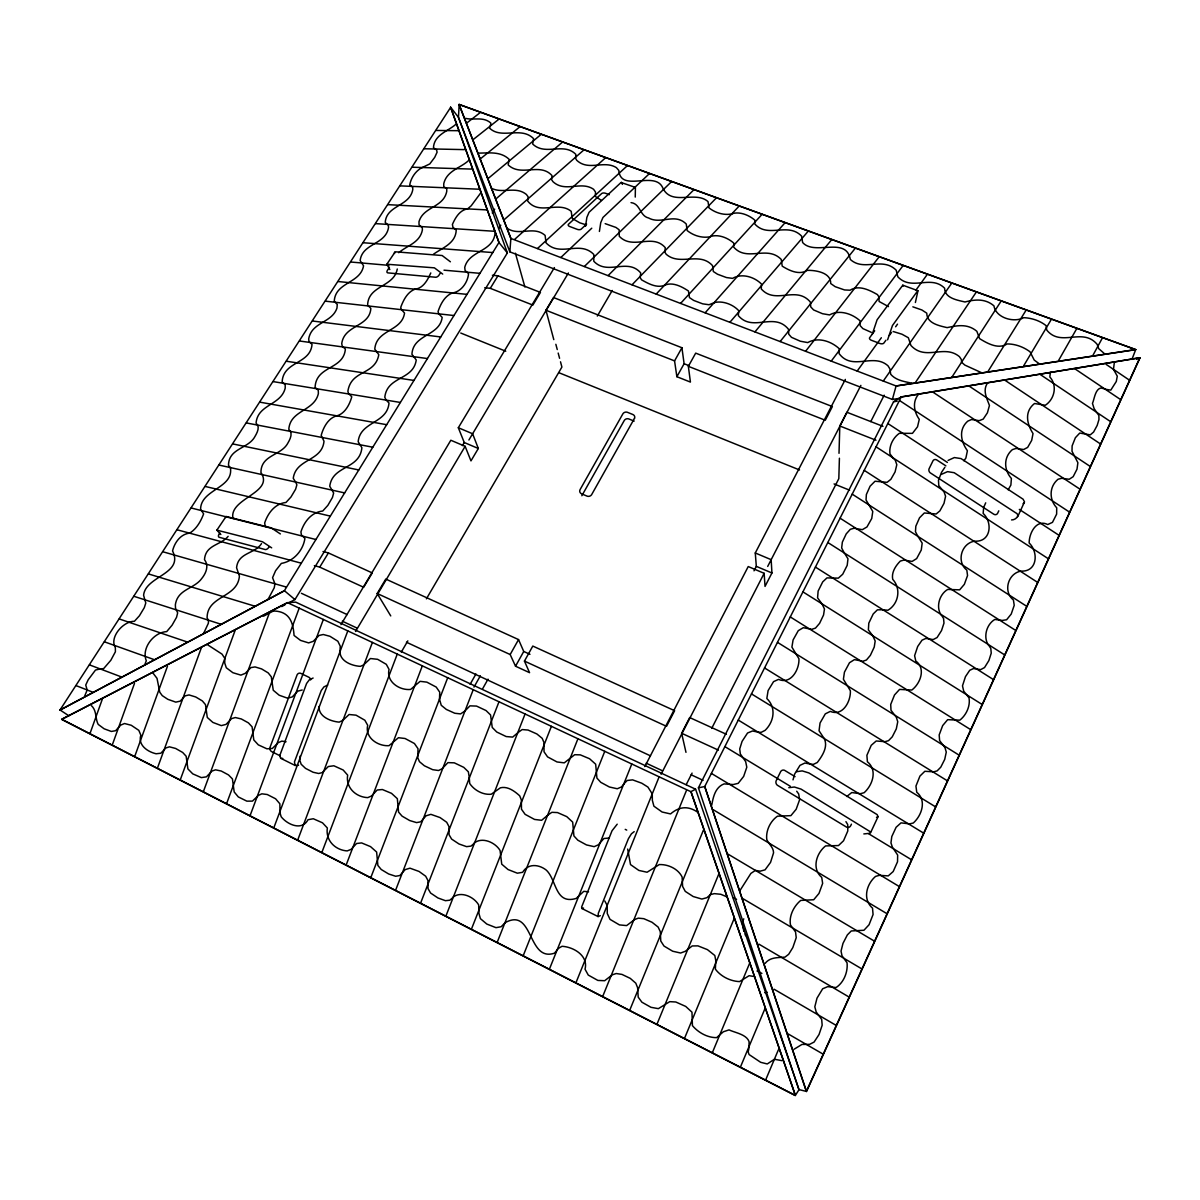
<?xml version="1.0" encoding="UTF-8"?>
<svg xmlns="http://www.w3.org/2000/svg" width="1200" height="1200" viewBox="0 0 1200 1200"><rect width="100%" height="100%" fill="white"/><g stroke="black" fill="none" stroke-linecap="round" stroke-linejoin="round"><path stroke-width="1.5" d="M839.01 453.315L839.805 425.985L846.87 412.245L882.96 426.345M839.415 458.22L838.815 478.65L711.69 728.4M469.35 777.93L468.345 771.795L463.755 767.34L454.305 762.84L447.915 762.63L441.945 768.885L438.54 770.505L432.72 769.695L424.38 765.78L419.475 761.685L417.795 757.86L418.005 748.68L414.42 743.505L405.045 738.495L398.445 737.715L393.135 742.17M1131.915 359.43L1135.695 349.65L459.09 104.49L510.795 238.41L896.085 385.965L1135.71 349.545L459.165 104.415L458.46 117.48L509.85 251.865L892.395 399.45L899.79 398.31M469.305 778.05L469.695 783.48C474.285 790.305 482.955 795.09 491.265 794.22L500.385 787.815C507.735 786 514.575 791.175 519.69 795.81L521.355 799.935L521.475 809.22L525.105 814.335L534.54 819.435L541.62 820.29L547.575 815.34M339.975 651.735L340.245 646.17L337.86 641.25L329.97 636.3L323.265 634.5L319.08 635.445L313.215 641.355L308.625 642.9L300.525 640.395L294.06 635.46C293.1 621.735 289.335 611.085 272.895 610.965M319.065 707.385L319.14 706.395M509.85 251.865L510.885 238.335L459.09 104.49M300.09 756.135L299.85 760.38L301.17 764.25L305.52 768.375L313.095 772.245L318.645 773.49L322.2 772.635L328.29 766.545L333.855 765.78L343.17 770.01L347.67 775.14C345.585 787.38 355.62 797.1 367.755 797.625L371.55 795.975L377.175 790.005L382.38 789.525L391.5 793.335L397.335 798.675L398.565 812.085L402.075 816.135L409.695 820.545L416.595 822.615L420.705 821.805L426.09 815.775L430.89 814.35L440.025 817.56L446.7 822.27L448.95 826.515L449.055 834.72L451.62 839.085L459.03 843.99L466.575 846.645L471.015 846.105L473.7 843.78M450.39 261.795L442.14 255.525L395.235 251.79L386.835 264.24L389.835 269.565M439.515 699L439.74 692.205L436.215 687.075L426.855 682.14L420.135 681.345L414.66 685.92M394.485 252.27L394.575 253.455M839.295 350.4L839.055 353.505C852.225 371.445 873.24 352.38 888.06 365.88L889.89 368.925L890.715 374.265C895.935 380.385 904.26 381.51 911.67 383.16M585.57 226.26L586.86 217.425L589.065 212.28L621.06 182.475L635.415 187.41L635.25 197.085M599.4 231.45L600.75 222.615L602.955 217.47L649.425 173.595M1050.405 372.405L1049.835 376.965C1057.53 385.485 1054.65 399.135 1045.29 405.27L1034.52 403.5C1023.975 411.825 1027.035 424.155 1033.02 433.545L1031.685 440.385L1027.65 447.405L1023.63 449.52L1016.055 448.44L1012.365 449.64C1003.23 457.485 1003.965 470.07 1011.39 478.455L1010.88 485.07L1008.18 489.81M711.72 805.275C713.205 797.025 715.245 787.215 724.095 783.9L733.2 784.545L738.21 783.345L743.67 776.4L746.805 767.205L745.665 761.61L740.325 753.93L739.725 748.92L742.065 741.39L747.555 733.005L752.55 730.98L757.965 732.09M872.31 334.065L877.095 319.785L902.805 285.195L917.97 290.745L915.39 302.505M887.61 339.81L892.455 325.515L917.79 290.685M863.835 833.925L869.625 833.325L870.54 831.9L801.03 789.105L794.37 787.02L788.775 787.695M892.395 399.45L896.085 385.965L1135.695 349.65M870.555 832.77L878.07 816.63L877.14 814.605L808.86 772.935L802.2 770.895L796.56 771.69M793.005 779.865L794.67 773.985L799.98 765.36L804.9 763.035L810.495 764.115M1011.57 519.93C1015.845 520.11 1020.915 514.725 1015.185 512.475L954.195 472.71L947.535 471.645L941.265 474.42M1017.705 516.675L1024.515 501.885L1023.075 499.185L961.035 458.58L954.375 457.56L948.09 460.41M90.18 733.02L102.345 699.105M112.455 744.465L134.49 683.415M134.895 755.97L167.475 666.225M157.605 767.64L201.27 648M180.45 779.355L235.155 630.33M203.52 791.235L269.49 612.615M226.755 803.19L299.205 608.13M397.275 268.995C394.08 287.175 368.115 285.21 367.62 305.145L370.845 308.355C369.705 327.12 344.19 324.72 341.745 343.62L342.21 346.095L345.375 349.08C343.545 369.99 316.035 365.385 315.09 387.39L318.285 390.285L318.375 393.6C314.295 411.375 290.22 409.95 288.81 429.285L289.89 430.89M250.23 815.22L323.355 619.455M273.96 827.445L347.805 630.9M297.84 839.685L372.405 642.435M321.99 852.105L397.275 654.09M340.965 624.645L450.825 440.25L465.135 446.325L470.97 460.875L478.32 448.485L472.62 433.755L458.325 427.74L554.4 267.585M355.545 631.47L465.135 446.325M346.32 864.57L422.34 665.835M370.935 877.26L447.705 677.73M395.715 889.965L473.235 689.685M495.075 233.445C492.885 252.195 468.99 250.305 464.73 267.42L465.09 270.525L468.54 273.63C467.91 282 461.475 291.615 452.625 292.935M420.72 902.805L499.005 701.76M144.6 665.13L146.295 660.765C141.165 648.345 153.735 632.22 166.695 631.62L172.095 625.17L176.55 617.31L177.66 612.87L175.53 608.205L175.35 604.845C177.54 589.05 193.92 589.095 201.615 578.685C206.115 573.15 209.13 565.77 204.495 559.65C205.47 544.665 220.74 545.37 228.135 536.325M1114.26 363.135L1113.48 369.36L1117.29 376.17L1116.285 381.495L1110.795 390.12L1106.505 389.445A71.25 59.82 62.8 0 0 1100.88 388.005C1095.165 389.22 1094.385 399.06 1092.465 403.395L1094.115 408.63L1098.87 415.485L1098.96 419.52L1097.19 425.385L1093.59 432.06L1090.275 434.865L1079.745 433.065L1075.38 437.715L1072.125 445.875L1072.005 451.26L1077.885 462.705L1077 469.185L1073.175 476.67L1069.215 479.265L1061.685 478.29L1058.055 479.235C1049.04 486.735 1049.04 499.605 1056.72 507.795L1056.63 514.125L1052.475 522.36L1047.72 524.535C1036.26 518.715 1029.015 533.55 1029.165 543C1038.63 552 1037.595 571.995 1021.005 571.11C1007.895 573.345 1002.87 591.72 1013.4 599.97L1014.225 605.31L1011.225 614.04L1006.62 619.755L1002.3 620.43L994.83 619.455C986.55 624.315 983.01 636.915 988.365 645.09M445.995 915.825L525.075 713.985M471.525 928.92L551.4 726.315M497.265 942.15L577.935 738.75M604.77 751.32L523.29 955.5M549.48 968.985L631.8 763.995M576.015 982.59L659.145 776.805M644.805 766.605L748.23 566.55L764.145 573.315L765.03 586.41L771.93 572.985L771.165 559.68L755.28 552.975L845.355 379.395M602.745 996.33L686.415 790.545M661.095 774.24L764.145 573.315M629.745 1010.205L703.38 830.205M656.985 1024.17L718.68 874.305M684.525 1038.36L734.22 918.42M987.765 382.68C982.23 390.375 986.85 398.16 989.445 405.51L987.405 412.815L983.22 419.1L979.185 420.66L971.52 419.52L967.71 421.185C958.17 429.765 961.02 441.75 967.41 450.735L965.88 458.055L963.915 460.785M712.365 1052.625L749.835 962.775M740.43 1067.055L765.03 1008.435M765.63 1080.015L778.335 1049.925M985.71 502.83L983.67 507.435L983.145 513.405C992.82 522.36 991.17 542.325 974.595 541.155C961.29 543.3 956.175 561.78 966.825 570.135L967.545 575.55L964.35 584.325L959.655 589.845L947.745 589.425C939.42 594.225 935.7 606.84 941.1 615.045M1136.715 359.37L1139.835 357.75L901.185 397.02L893.55 401.775L698.415 787.8L798.855 1089.555L806.325 1091.4L1139.835 357.75L901.02 396.915M1140 357.84L806.52 1091.52L704.745 786.555L901.185 397.02M430.785 272.955C427.71 279.825 423.375 288.21 415.08 289.2M851.43 824.175L850.74 825.645A3.6 3.24 77.8 0 1 846.51 827.1L777.33 785.205A3.615 3.3 76.1 0 1 776.13 780.87L780.645 771.63A3.6 3.285 75.6 0 1 784.53 770.31L795.06 776.655M998.79 510.825L997.68 513.18A3.33 2.865 63.6 0 1 993.78 514.215L930.15 472.77A3.345 2.91 61.1 0 1 929.07 468.78L933.03 460.71A3.345 2.91 60.9 0 1 936.57 459.825L945.87 465.855M743.79 918.84L742.17 922.215L743.835 931.32M686.22 784.62L692.07 773.1M870.78 421.575L884.19 395.175M685.98 752.34L681.63 733.26L689.7 717.57L726.405 734.295M767.7 566.43L860.88 385.38M754.005 570.825L756.315 566.355L755.28 552.975M1092.75 355.65L1102.38 337.995M524.445 661.095L532.8 646.065L674.625 710.7L666.525 726.33L524.445 661.095L529.56 672.675L515.535 666.21L510.165 654.54L377.175 593.49L385.77 579.075L518.55 639.585L523.74 651.465L529.965 654.315M688.35 366.33L695.685 353.13L832.365 406.575L825.27 420.255L688.35 366.33L690.435 382.095L676.875 376.71L674.565 360.9L681.93 347.745L553.53 297.54L545.955 310.245L553.8 339.63M515.535 666.21L523.74 651.465M676.875 376.71L684.105 363.735L681.93 347.745M510.165 654.54L518.55 639.585M482.7 688.635L488.025 679.155M470.115 684.3L475.935 673.995M473.985 687.105L480.345 675.825M581.85 495.735L624.225 420.57A3.465 3.045 -12.3 0 1 628.725 418.905L634.155 421.11M739.995 890.52L750.885 873.42L755.4 870.39L760.14 871.185L765.075 869.835L770.55 862.38L773.565 852.81C773.52 847.275 768.765 844.26 766.785 839.55C765.675 830.79 770.265 821.205 777.465 816.195L790.905 815.64L796.185 809.235L799.605 799.755L798.69 793.965L796.71 791.25M1058.685 360.285L1076.715 328.665M401.295 652.08L407.835 640.86M203.43 633.855L208.365 623.25L208.5 620.235L207.105 617.955C207 595.395 237.615 598.095 239.4 576.105L236.565 567.72C238.17 552.21 254.7 554.145 261.54 543.585M426.405 598.83L561.9 367.065L560.505 361.8M597.315 316.065L612.255 290.46M462.42 445.605L464.25 442.515L458.325 427.74M468.915 439.98L568.41 272.985M1023.765 365.67L1051.29 319.47M84.69 696.045L87.18 690L85.74 685.05L88.17 679.815L95.505 670.05L99.12 669.18A70.515 39.09 -50.1 0 0 103.71 668.535L110.835 660.27L115.395 651.78L115.365 647.67C109.08 637.59 123.015 621.15 134.415 621.285L139.425 615.765L144.315 607.65L145.785 603L143.595 595.29C145.425 575.895 184.08 574.185 172.56 550.95C174.54 542.55 180.555 534.09 189.66 533.13C196.575 528.945 200.865 521.25 203.625 513.855L200.595 509.265C200.73 489.27 233.955 488.295 230.385 467.61M319.74 567.12L328.41 552.945L372.27 572.925L363.66 587.28L319.74 567.12L314.355 565.635M490.29 288.33L497.955 275.805L540.45 292.425L532.86 305.085L490.29 288.33L484.74 287.73M918.735 394.005C912.06 401.82 913.98 411.78 919.275 419.37L917.52 426.795L912.45 433.365L899.37 433.305C893.01 437.73 888.795 446.22 890.01 453.975L892.965 457.8M288.33 603.06L294.945 599.565L507.375 252.93L458.58 117.48L450.69 107.28L60 710.01M498.795 228.375L500.76 225.195M987.945 371.55L1026.03 310.29M492.285 212.985L494.67 209.16M269.19 546.675L268.575 547.62A3.285 1.935 -47.8 0 1 265.32 549.57L219.195 537.285A3.195 1.815 -48 0 1 219.06 534.18L219.855 532.95M440.1 273.405L438.96 275.235A3.06 1.725 -41.3 0 1 435.825 277.26L387.855 272.88A2.985 1.635 -42 0 1 387.405 270.375L389.43 267.225M220.86 534.525L216.87 530.145L226.095 516.45L271.215 527.85L280.365 533.94M951.915 377.13L1001.04 301.23M944.865 467.31L941.535 472.335L938.475 480.36L938.79 485.61L944.07 491.985L945.585 496.245L944.01 503.34L939.87 510.9L936.165 513.99L924.33 512.97L919.515 517.83L915.825 526.215L915.465 531.69L917.895 536.37M915.315 382.665L976.215 292.2M480.735 192.9L471.195 205.8L467.565 208.89M267.96 599.55L274.215 587.835L274.965 583.845L272.565 577.71L275.58 570.75L281.34 563.415C293.61 561.285 303.045 550.665 304.92 538.41L301.41 534.945L300.915 531.9C304.215 521.505 311.625 512.19 322.755 511.02L327.87 505.35L332.46 497.445L333.645 493.02L329.745 486.225C332.595 465 359.655 469.8 361.89 447.72L358.17 441.69C360.27 421.185 387.315 423.72 388.995 402.99L386.205 400.125M883.275 381.06L951.645 283.29M504.9 922.92L501.15 926.745L495.975 927.66L486.81 924.06L480.39 918.63L478.98 913.59L478.665 904.905C473.925 896.76 460.89 890.685 452.7 897.405M885.945 340.215L883.77 343.2A3.24 1.83 13 0 1 880.11 343.56L871.29 340.23A3.24 1.83 12.8 0 1 869.535 337.89L874.68 330.825M889.365 335.46L891.555 332.43M895.62 326.775L897.51 324.15M857.175 371.055L881.355 337.74M915.72 290.385L927.27 274.455M623.745 784.05L627.18 780.48L632.61 779.865L641.775 783.21L647.91 787.065L652.26 793.86L652.35 800.37L653.91 806.19L662.1 812.01L670.545 813.93C679.14 806.535 688.275 805.41 698.25 812.625M465.03 710.88L469.98 705.855L476.52 706.08L486.015 710.535L490.56 714.96L492.24 727.44L496.77 732.03L506.19 736.56L512.67 737.1L517.665 732.885M831.24 361.11L903.045 265.635M1024.275 502.545L1023.12 503.685M805.59 351.285L879.06 256.95M414.615 686.04L410.61 689.445C399.51 690.6 386.055 681.69 389.04 669.405L386.31 664.335L377.625 659.31L370.44 658.53L363.57 664.92L360.435 666.345C352.185 665.91 340.245 661.515 339.93 651.87M386.835 264.24L434.4 267.84L442.71 274.095M393.09 742.29L389.01 745.665C377.94 746.46 364.68 737.64 367.71 725.325L364.845 720.225L356.04 715.17L349.095 714.51L343.005 720.21M780.135 341.535L855.24 248.295M754.95 331.875L831.645 239.745M295.83 693.135L292.275 696.93L287.52 698.175L279.195 695.235L273.255 690.255L271.29 676.8L268.215 672.915L261.585 668.91L255.06 666.93L250.95 667.59L245.28 673.335L240.9 675.12L232.86 672.705L226.305 667.77L224.73 663L224.85 658.41L222 654.105L207.39 644.64M433.305 254.37C442.035 247.905 455.655 243.72 456.225 230.13L452.955 227.28L452.4 224.475C455.31 217.785 459.645 210.165 467.52 208.89M729.9 322.275L808.185 231.225M464.985 711L460.56 713.91L454.785 713.25L446.34 709.44L441.255 705.3L439.47 699.12M517.725 732.75L522.18 729.57L528.075 730.05L536.91 733.98L542.205 738.345L543.96 742.5L544.035 751.8L547.575 756.885L557.01 761.955L564.27 762.855L574.695 754.71L580.305 754.86L589.575 758.745L595.665 764.205L596.925 778.08L600.765 782.325L609.375 786.99L617.265 788.76L621.51 786.93L623.7 784.17M705.135 312.795L784.98 222.81M504.99 922.77C533.79 906.495 527.28 962.415 554.475 953.16L558.435 948.39L562.02 946.29C573.585 946.95 588.54 955.665 585.03 969.21L588.285 975.09L597.885 980.43L604.665 980.715L612.345 974.805L616.215 973.53L621.945 974.4L630.27 978.375L635.805 983.19L637.62 987.75L638.205 997.155L641.91 1002.21L650.985 1007.31L658.35 1008.66L669.75 1001.655L675.81 1002L685.71 1006.425L691.98 1012.185L692.415 1025.625C698.25 1032.57 707.415 1037.73 716.61 1037.64L723.36 1031.775L729.03 1029.885C735.15 1032.765 746.43 1034.31 749.07 1041.615A81.645 74.49 56.8 0 1 748.8 1048.95L748.17 1051.92L749.1 1054.56L760.68 1062.315L767.265 1063.95L774.39 1059.27L782.04 1060.665M680.61 303.375L761.97 214.455M216.87 530.145L262.485 541.77L271.68 547.845M656.22 294.045L739.08 206.13M547.62 815.22L551.895 812.31L557.52 812.58L566.76 816.63L572.67 822.105L573.915 835.92L577.83 840.195L586.47 844.92L594.18 846.66L598.32 844.815L603.93 838.5L609.375 838.02M632.055 284.775L716.385 197.895M473.91 843.27C482.025 836.445 495.255 842.355 500.07 850.485L501.735 864.18L508.05 869.55L517.35 873.195L522.645 872.31C527.88 863.265 538.785 864.15 546.3 870.135C556.815 880.005 554.955 904.92 576.24 898.41L583.785 891.33L588.54 891.81M398.73 252.72C406.95 245.55 419.79 243 422.385 230.01L422.265 227.55L419.04 224.85L418.995 221.685C423.345 206.43 443.46 207.81 446.745 191.4L446.76 188.835L443.73 186.495L443.775 183.57C446.94 170.565 460.125 168.315 468.57 160.575M608.115 275.595L693.885 189.735M671.535 181.635L584.355 266.49M878.07 816.63L876.48 817.32M560.85 257.475L591.765 228.195M586.62 224.085L581.13 229.215A3.06 1.665 6.7 0 1 577.455 229.425L569.505 226.425A3.06 1.65 6.6 0 1 568.395 224.355L601.665 193.545A2.97 1.56 7.2 0 1 605.58 193.305L609.315 194.67M537.48 248.52L627.42 165.615M514.71 239.325L605.625 157.71M504.27 219.6L583.995 149.85M295.875 693.015L298.17 691.02L302.205 690.015M455.43 124.68C447.285 131.535 434.205 134.94 433.455 147.675L436.59 149.955L437.085 152.235L434.7 157.38L429.78 163.92L422.235 167.535M452.49 897.915L449.835 900.195L445.425 900.69L437.925 897.96L430.59 893.025L428.04 888.645L427.935 880.47L425.685 876.225L419.055 871.455L409.995 868.185L405.225 869.58L399.81 875.55L395.655 876.255L388.65 873.975L381.24 869.505L377.88 865.44L376.62 852.03L370.545 846.63L361.62 842.925L356.58 843.495L351.03 849.405L347.175 850.92C334.905 850.05 325.47 840.24 327.345 827.985L322.5 822.81L313.29 818.745L307.995 819.735C302.025 831.195 287.34 824.64 281.175 816.735L280.005 812.88L279.87 803.805L275.58 798.765L267.255 794.52L261.825 793.815L258.435 795.405L252.42 801.12L246.84 801.15L238.305 796.92L234.195 791.97L232.425 778.92L228.51 774.93L221.25 771.03L215.565 769.83L212.04 771.03L206.4 776.85L201.345 777.615L192.765 773.865L187.905 768.915L186.15 756.225L182.67 752.46L175.62 748.455L169.425 746.82L165.87 747.96L160.845 753.225L156.09 753.765C147.51 751.77 137.73 745.11 140.835 735.165L138.81 730.35L131.235 725.265L124.53 723.525L120.75 725.085L115.605 730.725L111.33 731.445L104.145 728.805L98.205 724.41C95.085 718.515 96.96 710.82 91.47 705.69M496.095 198.75L562.545 142.08M342.975 720.3L339.195 722.13C331.05 721.425 319.335 717.06 319.02 707.505M487.995 178.605L541.23 134.325M480.15 159.06L520.065 126.66M765.075 963.45C770.025 957.015 777.855 957.735 784.965 957.135L788.655 954.315L792.825 947.58L796.23 937.695L795.54 931.95L790.47 924.96C788.82 915.93 793.845 906.12 800.73 900.42L813.705 899.745L818.985 893.43L822.645 883.38L821.715 877.365C811.59 868.785 816.195 853.365 825.585 845.925L838.5 845.55L843.54 840.765L847.785 830.985L847.695 824.505L845.94 821.655M473.04 139.68L499.095 119.04M846.765 796.485L851.745 792.54L860.385 793.71L864.135 792.705C872.7 785.025 877.635 770.085 867.405 761.775L866.895 755.31L871.23 745.335L876.21 740.985L885.06 741.675L888.525 740.67L892.26 736.83L896.31 728.865L897.75 721.74L896.34 717.3L891 710.235L890.715 704.43L894.495 694.995L899.55 689.415L911.805 690.045C920.385 683.58 926.115 668.475 915.78 661.005L914.61 655.68L917.685 646.485L922.035 640.17L925.86 638.445L933.165 639.57L937.08 637.545L941.535 630.555L943.98 623.115L943.56 618.45L941.55 615.33M467.205 122.685L480.57 112.32M794.115 1049.22L801.945 1044.45L809.625 1044.345L814.095 1042.065L819.03 1034.535L822.18 1025.205L821.685 1019.43L816.195 1011.99L814.815 1006.8L817.005 998.16L822.66 988.785L827.7 986.655L836.055 987.555C843.855 982.5 848.04 971.895 847.05 962.805L841.995 955.755L841.035 951.075L842.985 943.38L847.35 934.905L851.265 930.96L863.94 930.255L869.055 924.75L873.075 914.49L872.52 908.13C862.455 899.415 866.31 884.355 875.55 876.405L879.33 875.34L888.27 875.88L893.19 871.53L897.525 861.765L897.66 855.06L892.38 847.14L890.955 842.895L891.795 836.55L896.115 827.265L901.02 822.87L909.63 823.875L913.29 823.02C921.72 815.52 926.91 800.49 916.755 792.285L915.945 786.06L919.935 776.085L924.84 771.285L933.75 771.825L937.14 770.88L940.77 767.19L944.73 759.36L946.275 752.1L944.955 747.585L939.615 740.58L939.18 734.925L942.675 725.58L947.655 719.67L959.79 720.18C966.255 715.17 970.515 706.005 969 697.83L963.705 691.155L962.49 685.845L965.46 676.65L969.72 670.29L973.485 668.55L980.685 669.615L984.54 667.56L988.875 660.57L991.245 653.13L990.81 648.48L988.815 645.36M600.3 915.66L598.08 916.575L581.925 908.52L581.61 907.035L612.03 830.76L617.205 824.19M583.56 908.055L581.925 908.52M634.2 831.645L631.455 833.775L628.425 838.665L598.32 913.29L598.08 916.575M714.075 302.715L709.035 304.74L702.675 303.84L693.645 300.405L689.445 297.585L688.455 291.015C681.75 286.56 672.42 281.58 664.425 285.33M795.3 1095.585L61.68 719.415L287.505 602.655L690.9 791.7L695.58 789.195L799.035 1089.66L795.375 1095.375L61.74 719.235L287.505 602.655L295.71 602.13L695.58 789.195M68.85 715.785L60.12 710.025L284.355 590.73L498.96 242.505L450.69 107.28M60.12 710.025L284.475 590.76L294.945 599.565M263.535 616.185L273.45 610.935M281.715 606.57L285.015 604.815M714.12 302.67C722.505 300.375 733.125 304.44 738.78 310.74L738.3 315.57C752.745 332.655 773.985 311.46 788.46 329.25L788.745 334.2L791.475 337.32L800.325 341.22L807.72 342.585C817.905 336.765 830.955 341.115 839.055 348.54L839.34 350.325M422.145 167.55C415.725 170.745 410.955 177.93 409.755 184.845L412.62 187.185L412.815 189.435C409.845 206.58 386.415 204.945 385.23 222.48L388.32 225.21L388.545 227.46C385.62 245.04 362.22 243 360.15 260.595L363.555 265.785C360.39 283.695 335.235 281.895 334.26 301.32L337.26 304.425L336.975 308.055C331.98 323.13 311.565 321.855 308.685 338.985L309 341.49L312.03 344.37C310.365 364.44 283.17 360.96 282.15 381.945L285.18 384.81L285.225 388.05C281.07 405.36 257.715 404.19 256.08 423.03L257.1 424.605M664.365 285.405C656.595 288.255 648.21 283.59 641.535 279.81L640.17 277.545L640.725 272.955C627.63 257.445 607.65 275.925 593.805 261.255L593.805 254.475C579.72 239.88 560.07 257.685 546.045 242.835L545.1 235.395C533.55 225.21 518.94 236.79 506.775 228.015M710.955 236.55C702.795 238.59 693.51 235.77 687.135 230.52L686.265 224.055C674.76 212.475 661.095 224.91 648.63 217.995C639.66 215.985 640.47 203.67 631.035 202.635M732.42 213.765C724.41 215.7 715.335 212.955 709.02 207.885L708.015 201.615C695.145 190.095 670.905 206.91 662.445 187.2C654.12 170.595 620.73 192.795 618.795 170.4L616.41 167.67C603.87 159.75 588.705 171.495 576.72 160.29L575.58 158.28L575.865 154.41C563.58 141.81 545.415 156.27 532.68 144.015L533.61 138.69C521.04 125.835 501.435 139.815 489.51 128.07A62.85 31.695 6.3 0 1 490.53 125.295L490.89 123.12C483.285 116.265 473.97 120.45 465.51 118.35M452.535 292.92C444.84 295.71 440.505 304.14 438.075 311.49L438.6 313.56L442.17 317.415C439.575 336.42 413.115 333.885 411.93 354.3L416.235 359.97C413.34 380.535 387.225 375.855 384.795 397.26L386.13 400.11M415.005 289.185C407.505 291.945 403.35 300.15 400.77 307.245L401.16 309.315L404.55 313.02C401.925 331.605 376.29 329.325 374.775 349.17L378.795 354.675C375.105 375.525 351.285 369.42 347.895 391.17L348.42 393.435L351.78 396.78C349.68 404.43 345.045 413.55 336.87 415.845M711.15 236.325C718.905 234.135 728.07 238.02 733.815 243.15L733.665 247.065C746.94 262.365 767.13 244.77 781.23 259.44L782.22 266.145C789.405 270.675 799.29 275.37 807.24 270.36C815.685 270.15 831.12 272.52 830.715 283.545L835.215 286.695L844.545 289.95L850.11 290.205C858.795 284.595 869.52 290.115 877.44 294.6L878.85 296.775L879.105 301.485L888.48 306.6M732.615 213.555C740.22 211.47 749.16 215.235 754.875 220.185L754.785 223.95C767.925 238.68 787.68 221.805 801.54 236.055L802.65 242.535C814.77 256.125 846.24 235.875 850.32 259.455C864.06 271.935 882.195 256.365 896.175 270.18L897.855 276.825C911.73 291.465 930.765 274.35 944.61 288.195C944.715 298.2 957.21 300.09 964.98 301.98C974.82 299.43 985.2 298.335 993.945 305.85C995.85 317.835 1013.79 323.04 1023.75 317.67C1031.625 318.015 1039.845 320.64 1046.04 325.605L1046.805 330.135C1061.085 347.64 1082.55 326.88 1097.19 344.4L1098.735 348.66L1104.105 353.355M298.56 765.27L295.11 765.465L280.65 758.25L279.735 755.655L306.6 683.46L309.285 679.86L313.11 678.03M336.795 415.83C328.26 417.975 323.295 427.53 321.18 435.42L324 441.24C322.035 461.565 296.01 458.295 293.25 478.305L295.575 482.04M698.415 787.8L704.745 786.555L806.325 1091.4M327.705 685.05L323.925 686.91L321.255 690.54L294.45 761.91L295.11 765.465M893.55 401.775L897.225 401.16M282.78 758.415L280.65 758.25M436.11 130.455L458.355 130.695M424.23 148.77L464.37 149.625M412.275 167.22L471.435 169.08M400.17 185.88L479.25 189.225M388.005 204.66L486.78 209.91M758.1 732.165L761.16 732.345L765.12 730.35C774.195 721.47 776.34 707.535 766.83 698.52L768.105 690.585L773.55 681.645L778.56 679.38C790.995 684.87 799.545 669.33 798.93 658.71L791.91 647.115L793.08 639.975L798.27 630.675L803.265 627.69L811.8 629.325L815.505 628.095L819.6 623.325L823.56 614.985L824.46 608.985L822.03 603.885M810.6 764.19L813.435 764.355L817.29 762.495C822.24 756 828.345 746.79 824.22 738.54M375.675 223.635L494.4 231.27M363.27 242.745L492.765 252.555M350.775 262.02L388.86 265.35M444 270.18L479.97 273.33M492.39 275.25L497.955 275.805M338.1 281.535L466.995 294.36M325.38 301.17L453.945 315.54M312.495 321.015L440.745 336.96M299.55 341.01L427.44 358.56M286.395 361.245L413.955 380.43M286.05 741.75L281.82 741.12L278.295 742.635L272.325 748.47L266.925 748.815L258.315 744.87L253.8 739.935L252.09 726.84L248.445 722.895L241.29 718.95L235.32 717.54L231.6 718.605L226.05 724.395L221.295 725.61L212.85 722.415L207.285 717.45L205.485 704.64L202.365 700.935L195.72 696.975L189.03 694.935L185.175 695.835L180.18 701.16L175.785 702.135L167.82 699.315L162.255 695.625L159.765 692.19L157.02 678.345L153.225 673.395M754.575 976.56L749.1 975.705L739.515 981.6C730.35 981.225 720.87 976.515 715.365 969.135L715.785 960.585L714.81 955.5L707.46 949.65L697.95 945.87L692.205 945.96L685.245 951.33L680.595 953.025L672.69 951.225L664.005 946.05L660.78 941.04L660.285 931.665L658.155 927.09L652.05 922.275L643.83 918.69L638.31 918.135L634.545 919.59L626.625 925.59L619.425 924.9L610.02 919.365L607.275 913.515L607.2 905.46L604.815 901.02M273.21 381.615L400.38 402.45M259.875 402.165L386.67 424.695M477.855 153.12C488.385 153.15 500.385 150.93 509.16 159.345L508.185 164.94C521.205 177.195 539.88 162.18 552 175.575L551.55 179.55L552.945 181.665C565.305 193.065 580.845 180.495 593.58 189.285L595.5 192.045L595.365 196.485L601.455 200.415M246.375 422.94L372.795 447.21M232.785 443.925L358.785 469.965M882.945 609.75L877.395 609.84L873.21 613.95L868.8 623.16L868.38 629.865L872.685 635.715M219.06 465.075L344.64 492.915M605.175 223.65L615.93 227.43L619.14 229.785L619.275 236.295C632.895 250.47 652.275 232.845 665.265 247.65L664.845 252.075L666.165 254.235C680.01 266.385 699.375 251.145 712.515 265.62L713.325 271.515L717.54 274.245L726.435 277.545L732.585 278.37C741.915 272.91 754.575 276.93 761.625 284.22L761.22 288.855C775.515 305.16 796.11 285.09 810.405 302.13L810.75 306.915L813.615 309.945L822.51 313.71L829.545 314.925C839.49 309.345 852.18 313.695 860.07 320.835L860.13 325.605L862.89 328.605L871.29 332.34M883.05 609.825L887.925 610.245C898.665 603.87 901.32 588.615 892.725 579.345C891.285 572.4 895.635 565.8 900.3 561.09L903.975 560.055L912.105 561.42L916.665 558.585L921.285 549.99L922.17 543.105L918 536.43M330.33 516.12L205.2 486.45M191.205 507.99L234.375 518.925L232.77 517.215C230.655 497.985 274.305 492.51 260.94 472.515C260.925 454.635 281.28 455.79 287.925 442.98C289.935 439.53 292.425 434.67 290.22 430.95M236.13 519.345L315.915 539.52M323.025 551.505L328.41 552.945M177.09 529.785L301.32 563.205M162.84 551.76L286.065 586.98M148.44 573.93L254.52 606.075M893.16 331.515L901.965 334.215L908.355 337.74L910.935 345.495C925.83 361.47 943.98 343.785 959.43 356.655L961.41 359.61L961.56 362.235L964.89 365.115L981.45 372.66M586.005 224.79L579.765 222.81L572.31 218.505L571.17 211.29C558.075 200.655 539.22 215.775 527.61 200.955L528.15 196.845L526.395 194.46C515.7 185.73 502.785 194.04 491.415 188.25M133.95 596.31L220.725 624.15M119.235 618.945L187.485 642.075M912.84 306.825L921.87 309.975L926.76 313.17C926.835 323.34 939.03 325.71 947.145 327.63C957.27 325.425 967.71 323.49 976.845 331.29L979.59 338.64C987.345 343.395 998.325 349.62 1007.07 343.95C1015.2 343.845 1023.54 346.95 1030.02 351.78L1034.235 360.09L1038.885 363.495M104.415 641.82L154.65 659.79M621.48 182.31L622.425 184.38M89.46 664.875L121.635 677.01M902.805 285.195L903.09 286.23M684.105 363.735L689.19 365.73M545.955 310.245L674.565 360.9M839.805 425.985L875.955 440.22M76.02 685.59L92.265 691.995M460.77 333.045L505.74 351.21M559.35 372.885L799.545 469.965M834.075 483.93L849.615 490.2M727.245 897L720.81 894.285L714.315 893.64L710.325 894.63L706.905 897.69L701.85 899.055L693.21 896.535L685.26 891.375L682.605 886.41L682.125 877.035C678.18 868.83 668.115 864.195 659.25 864.585L647.085 872.235L638.865 870.435L630.51 864.585L627.675 849.06M464.25 442.515L478.32 448.485M756.315 566.355L771.93 572.985M681.63 733.26L718.395 750.135M301.425 593.31L347.16 614.61M406.44 642.21L650.49 755.85M691.185 774.795L703.065 780.33M342.3 621.18L356.88 628.005M646.2 763.185L662.505 770.805M625.23 829.365L626.73 830.1M733.2 897.705L736.575 899.34M757.02 970.98L761.895 973.395M787.995 1033.83L822.555 1053.81M774.03 989.19L835.65 1025.085M758.82 944.1L848.55 996.735M742.92 898.665L861.36 968.61M727.845 854.01L873.975 940.875M713.055 809.625L886.53 913.425M711.375 773.4L898.89 886.305M724.875 746.625L790.305 786.285M868.74 833.805L911.085 859.485M738.27 720.075L923.25 832.89M751.47 693.9L935.19 806.625M764.55 667.95L947.055 780.615M777.465 642.345L958.74 754.92M790.275 616.935L970.38 729.45M802.92 591.87L981.825 704.28M815.415 567.09L993.165 679.41M827.82 542.505L1004.43 654.75M840.075 518.19L1015.545 630.33M852.195 494.145L1026.54 606.195M864.21 470.34L1037.43 582.27M876.06 446.835L1048.215 558.66M887.82 423.51L947.4 462.42M1019.325 509.4L1058.88 535.215M900.105 400.89L1069.44 512.055M933.33 392.415L1079.895 489.12M969.465 386.34L1090.215 466.44M1004.865 380.205L1100.49 443.955M1039.71 374.16L1110.63 421.665M1074.885 368.805L1120.665 399.63M1106.235 364.47L1129.53 380.22M230.295 467.58L228.495 465.42C228.585 447.99 248.415 448.965 255 436.425C256.95 433.065 259.53 428.325 257.415 424.665M267.03 527.34L265.14 525.84L264.675 522.93C268.005 512.895 275.115 503.61 285.99 502.455L290.97 497.01L295.605 489.225L296.865 484.86L295.65 482.055M821.925 603.825L817.575 597.84L818.13 591.06L822.705 581.895L826.965 577.89L838.35 578.145L842.715 574.23L847.2 565.32L847.98 558.81L844.425 553.065M893.115 457.935L895.35 460.395L896.805 464.715L895.08 471.915L890.835 479.355L887.055 482.34L875.025 481.23L870.09 486.195L866.37 494.52L866.04 499.965L872.775 511.5L871.74 518.49L866.955 526.98L862.32 529.665L854.1 528.24L850.35 529.29L846.24 533.865L842.355 542.1L841.65 547.965L844.29 552.975M847.305 685.725L843.405 679.245L844.44 672.165L849.48 662.745L854.415 659.64L862.86 661.26L866.43 660.015L870.36 655.365L874.245 647.055L875.175 640.98L872.79 635.775M847.41 685.785L850.365 690.75C850.905 701.34 842.715 716.73 830.295 711.39L825.315 713.85L820.05 723.015L819.045 730.77L824.145 738.495M507.375 252.93L498.96 242.505L450.555 107.295M377.175 593.49L390.75 615.915M225.84 517.53L225.495 516.66M690.975 791.505L795.375 1095.375L690.9 791.7M515.4 253.2L524.895 286.995M555.855 344.295L557.25 349.545M558.18 353.055L559.575 358.305M745.185 933.915L745.5 935.625M767.355 992.28A21.705 21.33 58.7 0 1 764.685 992.67M280.05 755.715A3.375 3 80.5 0 1 279.48 755.505L271.725 751.635A3.36 3 80.8 0 1 270.015 747.345L297.12 674.79A3.375 3.03 83.5 0 1 300.63 673.305L308.985 677.31A3.39 3.045 83.3 0 1 310.635 679.89M634.515 418.29L591.6 494.715A3.54 3.165 -15.3 0 1 586.95 496.08L581.49 493.77A3.54 3.165 -15.6 0 1 580.11 489.57L622.815 413.94A3.48 3.06 -12.3 0 1 627.36 412.275L632.82 414.495A3.495 3.06 -12.1 0 1 634.515 418.29"/></g></svg>
